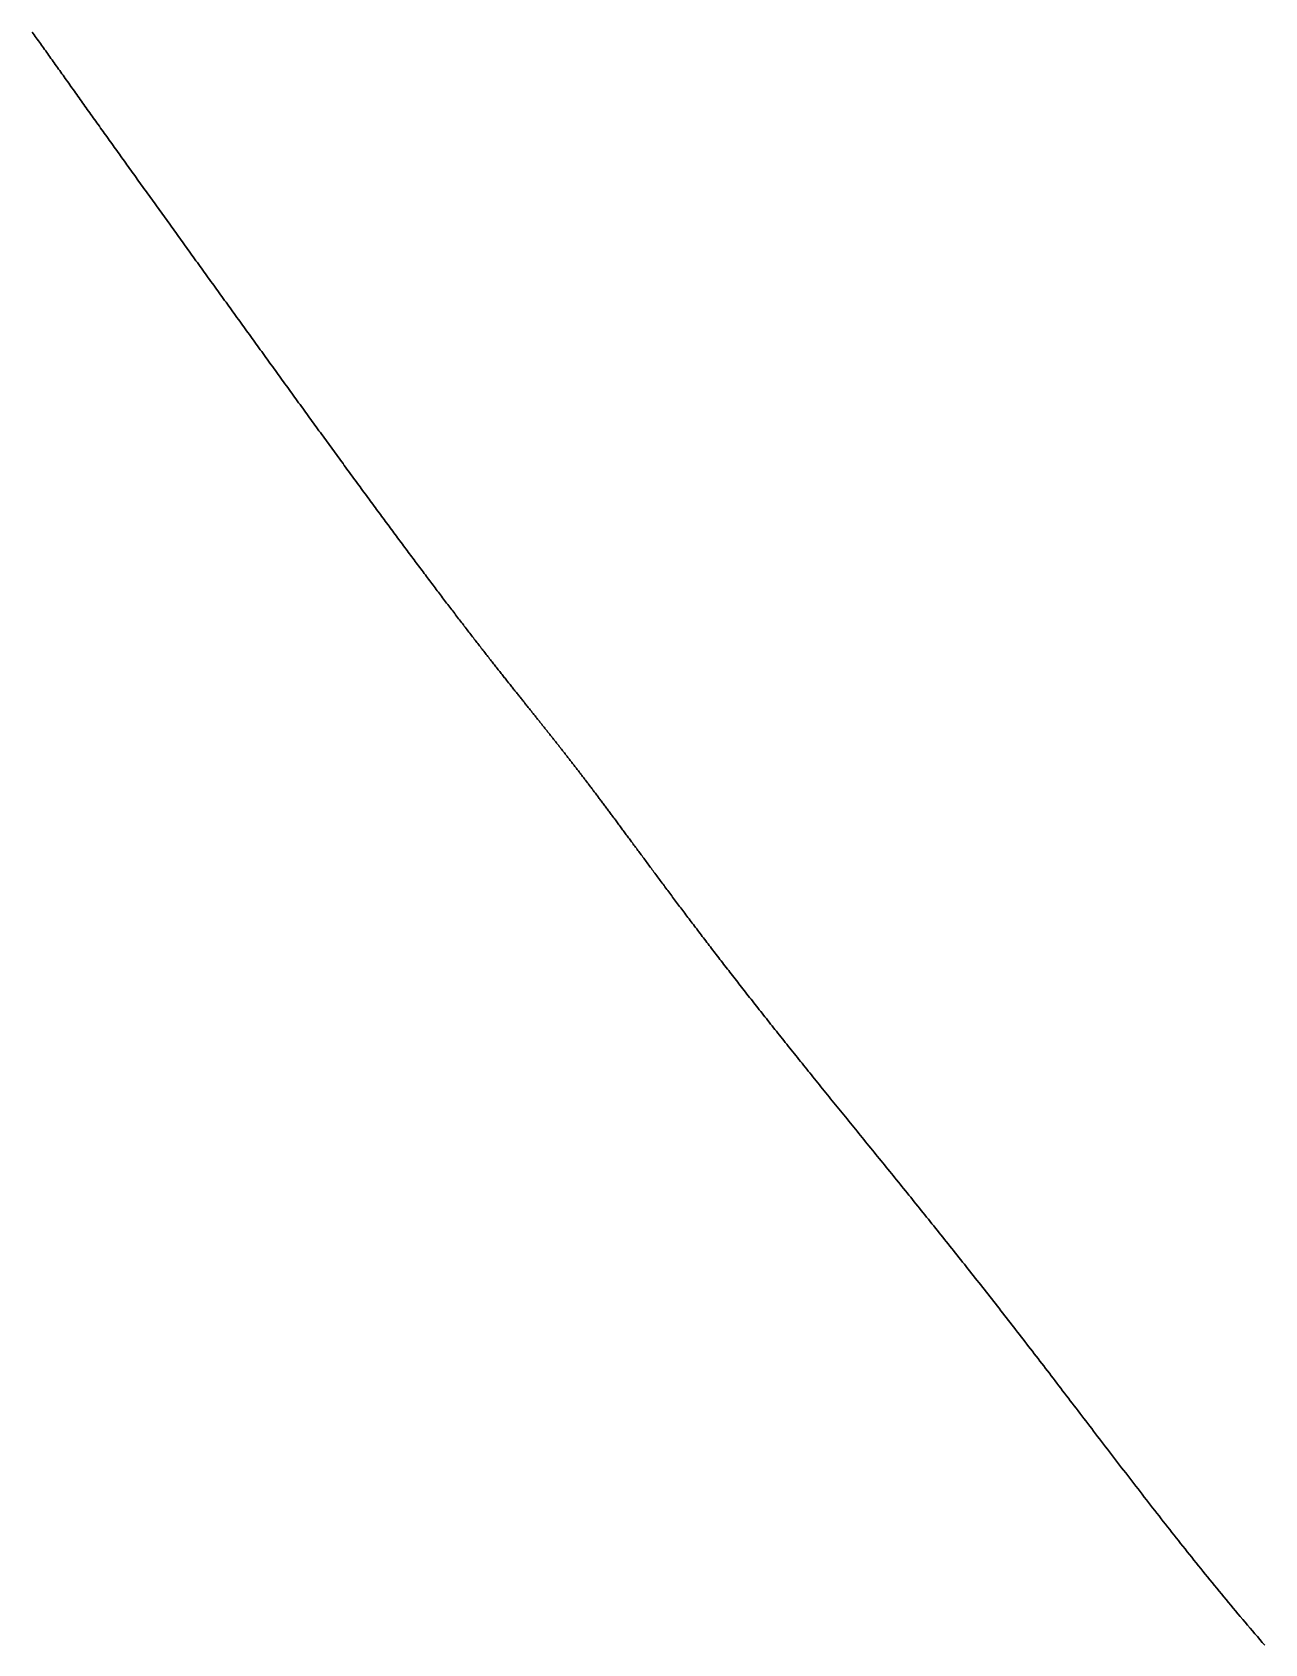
# Model space of a CAD drawing. Header units: inches. Extents: x 130170 to 284068, y 377793 to 804530.
# Drawn here: x 254484.4 to 254551.3, y 735205.9 to 735293.4 of the extents above; entities that cross this region are included whole.
import ezdxf

# ---------------------------------------------------------------- set-up
doc = ezdxf.new("R2010")
doc.units = ezdxf.units.IN
doc.header["$MEASUREMENT"] = 0
doc.layers.add('muni_il', color=7, linetype='Continuous')

msp = doc.modelspace()

# ---------------------------------------------------------------- linework, layer by layer
at = {"layer": 'muni_il'}
for points in [[(254484.441, 735293.393), (254484.496, 735293.316), (254484.552, 735293.239), (254484.607, 735293.162), (254484.662, 735293.084), (254484.718, 735293.006), (254484.774, 735292.928), (254484.83, 735292.85), (254484.886, 735292.771), (254484.943, 735292.692), (254484.999, 735292.612), (254485.056, 735292.533), (254485.114, 735292.453), (254485.171, 735292.372), (254485.228, 735292.292), (254485.286, 735292.211), (254485.344, 735292.129), (254485.402, 735292.048), (254485.46, 735291.966), (254485.519, 735291.884), (254485.577, 735291.802), (254485.636, 735291.719), (254485.695, 735291.636), (254485.754, 735291.553), (254485.814, 735291.469), (254485.874, 735291.386), (254485.934, 735291.302), (254485.994, 735291.217), (254486.054, 735291.132), (254486.114, 735291.047), (254486.175, 735290.962), (254486.236, 735290.877), (254486.297, 735290.791), (254486.358, 735290.705), (254486.42, 735290.618), (254486.482, 735290.532), (254486.544, 735290.445), (254486.606, 735290.357), (254486.668, 735290.27), (254486.73, 735290.182), (254486.793, 735290.094), (254486.856, 735290.006), (254486.919, 735289.917), (254486.982, 735289.829), (254487.046, 735289.74), (254487.109, 735289.65), (254487.173, 735289.561), (254487.237, 735289.471), (254487.302, 735289.381), (254487.366, 735289.29), (254487.431, 735289.2), (254487.495, 735289.109), (254487.56, 735289.018), (254487.625, 735288.927), (254487.691, 735288.835), (254487.756, 735288.743), (254487.822, 735288.651), (254487.888, 735288.559), (254487.953, 735288.467), (254488.02, 735288.374), (254488.086, 735288.281), (254488.153, 735288.188), (254488.219, 735288.095), (254488.286, 735288.001), (254488.353, 735287.908), (254488.42, 735287.814), (254488.488, 735287.72), (254488.555, 735287.625), (254488.623, 735287.531), (254488.69, 735287.436), (254488.758, 735287.341), (254488.826, 735287.246), (254488.895, 735287.151), (254488.963, 735287.055), (254489.031, 735286.96), (254489.1, 735286.864), (254489.169, 735286.768), (254489.238, 735286.672), (254489.307, 735286.575), (254489.376, 735286.479), (254489.445, 735286.382), (254489.515, 735286.285), (254489.584, 735286.188), (254489.654, 735286.091), (254489.724, 735285.994), (254489.793, 735285.896), (254489.864, 735285.799), (254489.934, 735285.701), (254490.004, 735285.603), (254490.074, 735285.505), (254490.145, 735285.407), (254490.215, 735285.309), (254490.286, 735285.21), (254490.357, 735285.112), (254490.428, 735285.013), (254490.499, 735284.914), (254490.57, 735284.815), (254490.641, 735284.716), (254490.712, 735284.617), (254490.784, 735284.518), (254490.855, 735284.419), (254490.927, 735284.319), (254490.999, 735284.219), (254491.07, 735284.12), (254491.142, 735284.02), (254491.214, 735283.92), (254491.286, 735283.82), (254491.358, 735283.72), (254491.43, 735283.62), (254491.503, 735283.519), (254491.575, 735283.419), (254491.647, 735283.318), (254491.72, 735283.218), (254491.792, 735283.117), (254491.865, 735283.016), (254491.938, 735282.916), (254492.01, 735282.815), (254492.083, 735282.714), (254492.156, 735282.613), (254492.229, 735282.512), (254492.302, 735282.41), (254492.375, 735282.309), (254492.448, 735282.208), (254492.521, 735282.106), (254492.594, 735282.005), (254492.668, 735281.903), (254492.741, 735281.802), (254492.814, 735281.7), (254492.888, 735281.598), (254492.961, 735281.497), (254493.035, 735281.395), (254493.108, 735281.293), (254493.182, 735281.191), (254493.255, 735281.089), (254493.329, 735280.987), (254493.403, 735280.885), (254493.476, 735280.783), (254493.55, 735280.681), (254493.624, 735280.578), (254493.698, 735280.476), (254493.772, 735280.374), (254493.846, 735280.271), (254493.92, 735280.169), (254493.994, 735280.066), (254494.068, 735279.964), (254494.142, 735279.861), (254494.216, 735279.759), (254494.29, 735279.656), (254494.364, 735279.554), (254494.438, 735279.451), (254494.512, 735279.348), (254494.587, 735279.246), (254494.661, 735279.143), (254494.735, 735279.04), (254494.809, 735278.937), (254494.884, 735278.834), (254494.958, 735278.731), (254495.032, 735278.629), (254495.107, 735278.526), (254495.181, 735278.423), (254495.255, 735278.32), (254495.33, 735278.217), (254495.404, 735278.114), (254495.479, 735278.011), (254495.553, 735277.908), (254495.628, 735277.805), (254495.702, 735277.702), (254495.777, 735277.599), (254495.851, 735277.496), (254495.926, 735277.393), (254496, 735277.29), (254496.075, 735277.187), (254496.149, 735277.084), (254496.224, 735276.981), (254496.298, 735276.877), (254496.373, 735276.774), (254496.447, 735276.671), (254496.522, 735276.568), (254496.596, 735276.465), (254496.671, 735276.362), (254496.745, 735276.259), (254496.82, 735276.156), (254496.894, 735276.053), (254496.969, 735275.95), (254497.043, 735275.847), (254497.118, 735275.744), (254497.192, 735275.641), (254497.267, 735275.538), (254497.341, 735275.435), (254497.416, 735275.333), (254497.49, 735275.23), (254497.564, 735275.127), (254497.639, 735275.024), (254497.713, 735274.921), (254497.787, 735274.819), (254497.862, 735274.716), (254497.936, 735274.613), (254498.01, 735274.511), (254498.085, 735274.408), (254498.159, 735274.306), (254498.233, 735274.203), (254498.307, 735274.101), (254498.382, 735273.998), (254498.456, 735273.896), (254498.53, 735273.794), (254498.604, 735273.691), (254498.678, 735273.589), (254498.752, 735273.487), (254498.826, 735273.385), (254498.9, 735273.283), (254498.974, 735273.181), (254499.048, 735273.08), (254499.122, 735272.978), (254499.195, 735272.876), (254499.269, 735272.775), (254499.343, 735272.673), (254499.416, 735272.572), (254499.49, 735272.47), (254499.563, 735272.369), (254499.637, 735272.268), (254499.71, 735272.167), (254499.784, 735272.066), (254499.857, 735271.965), (254499.93, 735271.864), (254500.003, 735271.764), (254500.077, 735271.663), (254500.15, 735271.563), (254500.223, 735271.462), (254500.295, 735271.362), (254500.368, 735271.262), (254500.441, 735271.162), (254500.514, 735271.062), (254500.586, 735270.963), (254500.659, 735270.863), (254500.731, 735270.764), (254500.804, 735270.665), (254500.876, 735270.565), (254500.948, 735270.466), (254501.02, 735270.368), (254501.092, 735270.269), (254501.164, 735270.17), (254501.236, 735270.072), (254501.308, 735269.974), (254501.379, 735269.876), (254501.451, 735269.778), (254501.522, 735269.68), (254501.593, 735269.583), (254501.665, 735269.486), (254501.736, 735269.388), (254501.806, 735269.292), (254501.877, 735269.195), (254501.948, 735269.098), (254502.019, 735269.002), (254502.089, 735268.906), (254502.16, 735268.81), (254502.23, 735268.714), (254502.3, 735268.618), (254502.37, 735268.523), (254502.44, 735268.428), (254502.509, 735268.333), (254502.579, 735268.238), (254502.648, 735268.144), (254502.718, 735268.05), (254502.787, 735267.956), (254502.856, 735267.862), (254502.925, 735267.769), (254502.993, 735267.675), (254503.062, 735267.582), (254503.13, 735267.489), (254503.198, 735267.397), (254503.267, 735267.305), (254503.334, 735267.213), (254503.402, 735267.121), (254503.47, 735267.03), (254503.537, 735266.938), (254503.604, 735266.847), (254503.672, 735266.757), (254503.738, 735266.666), (254503.805, 735266.576), (254503.872, 735266.486), (254503.938, 735266.397), (254504.004, 735266.308), (254504.07, 735266.219), (254504.136, 735266.13), (254504.202, 735266.042), (254504.267, 735265.954), (254504.332, 735265.866), (254504.397, 735265.778), (254504.462, 735265.691), (254504.527, 735265.604), (254504.591, 735265.518), (254504.655, 735265.432), (254504.719, 735265.346), (254504.783, 735265.26), (254504.847, 735265.175), (254504.91, 735265.09), (254504.973, 735265.005), (254505.037, 735264.921), (254505.099, 735264.837), (254505.162, 735264.754), (254505.224, 735264.67), (254505.286, 735264.587), (254505.348, 735264.505), (254505.41, 735264.422), (254505.471, 735264.341), (254505.533, 735264.259), (254505.594, 735264.178), (254505.654, 735264.097), (254505.715, 735264.016), (254505.775, 735263.936), (254505.835, 735263.856), (254505.895, 735263.777), (254505.955, 735263.698), (254506.014, 735263.619), (254506.073, 735263.541), (254506.132, 735263.463), (254506.191, 735263.385), (254506.25, 735263.308), (254506.308, 735263.231), (254506.366, 735263.154), (254506.423, 735263.078), (254506.481, 735263.002), (254506.538, 735262.927), (254506.595, 735262.851), (254506.652, 735262.777), (254506.708, 735262.702), (254506.765, 735262.628), (254506.821, 735262.555), (254506.877, 735262.481), (254506.932, 735262.408), (254506.987, 735262.336), (254507.042, 735262.264), (254507.097, 735262.192), (254507.152, 735262.12), (254507.206, 735262.049), (254507.26, 735261.979), (254507.314, 735261.908), (254507.367, 735261.838), (254507.421, 735261.769), (254507.474, 735261.7), (254507.526, 735261.631), (254507.579, 735261.562), (254507.631, 735261.494), (254507.683, 735261.426), (254507.735, 735261.359), (254507.787, 735261.292), (254507.838, 735261.225), (254507.889, 735261.159), (254507.94, 735261.093), (254507.99, 735261.028), (254508.041, 735260.963), (254508.09, 735260.898), (254508.14, 735260.833), (254508.19, 735260.769), (254508.239, 735260.705), (254508.288, 735260.642), (254508.337, 735260.579), (254508.386, 735260.516), (254508.434, 735260.454), (254508.482, 735260.392), (254508.53, 735260.33), (254508.577, 735260.269), (254508.625, 735260.208), (254508.672, 735260.148), (254508.719, 735260.087), (254508.765, 735260.028), (254508.812, 735259.968), (254508.858, 735259.909), (254508.904, 735259.85), (254508.95, 735259.791), (254508.995, 735259.733), (254509.04, 735259.675), (254509.085, 735259.618), (254509.13, 735259.56), (254509.175, 735259.504), (254509.219, 735259.447), (254509.263, 735259.391), (254509.307, 735259.335), (254509.351, 735259.279), (254509.394, 735259.224), (254509.437, 735259.169), (254509.48, 735259.114), (254509.523, 735259.06), (254509.566, 735259.006), (254509.608, 735258.952), (254509.65, 735258.898), (254509.692, 735258.845), (254509.734, 735258.792), (254509.775, 735258.74), (254509.817, 735258.687), (254509.858, 735258.635), (254509.899, 735258.583), (254509.939, 735258.532), (254509.98, 735258.481), (254510.02, 735258.43), (254510.06, 735258.379), (254510.1, 735258.329), (254510.14, 735258.279), (254510.179, 735258.229), (254510.219, 735258.179), (254510.258, 735258.13), (254510.297, 735258.08), (254510.336, 735258.032), (254510.374, 735257.983), (254510.413, 735257.935), (254510.451, 735257.886), (254510.489, 735257.839), (254510.527, 735257.791), (254510.565, 735257.743), (254510.603, 735257.696), (254510.64, 735257.649), (254510.677, 735257.602), (254510.714, 735257.556), (254510.751, 735257.51), (254510.788, 735257.463), (254510.825, 735257.417), (254510.861, 735257.372), (254510.898, 735257.326), (254510.934, 735257.281), (254510.97, 735257.236), (254511.006, 735257.191), (254511.042, 735257.146), (254511.077, 735257.101), (254511.113, 735257.057), (254511.148, 735257.013), (254511.183, 735256.969), (254511.218, 735256.925), (254511.253, 735256.881), (254511.288, 735256.837), (254511.323, 735256.794), (254511.357, 735256.751), (254511.392, 735256.708), (254511.426, 735256.665), (254511.46, 735256.622), (254511.495, 735256.579), (254511.529, 735256.537), (254511.562, 735256.494), (254511.596, 735256.452), (254511.63, 735256.41), (254511.664, 735256.368), (254511.697, 735256.326), (254511.73, 735256.284), (254511.764, 735256.243), (254511.797, 735256.201), (254511.83, 735256.16), (254511.863, 735256.118), (254511.896, 735256.077), (254511.929, 735256.036), (254511.962, 735255.995), (254511.994, 735255.954), (254512.027, 735255.913), (254512.06, 735255.872), (254512.092, 735255.832), (254512.124, 735255.791), (254512.157, 735255.751), (254512.189, 735255.71), (254512.221, 735255.67), (254512.253, 735255.629), (254512.286, 735255.589), (254512.317, 735255.549), (254512.35, 735255.509), (254512.381, 735255.469), (254512.413, 735255.429), (254512.445, 735255.389), (254512.477, 735255.349), (254512.509, 735255.309), (254512.54, 735255.269), (254512.572, 735255.229), (254512.604, 735255.189), (254512.635, 735255.15), (254512.667, 735255.11), (254512.698, 735255.07), (254512.73, 735255.03), (254512.761, 735254.991), (254512.793, 735254.951), (254512.824, 735254.911), (254512.855, 735254.872), (254512.887, 735254.832), (254512.918, 735254.792), (254512.949, 735254.753), (254512.981, 735254.713), (254513.012, 735254.673), (254513.043, 735254.634), (254513.075, 735254.594), (254513.106, 735254.554), (254513.137, 735254.514), (254513.168, 735254.475), (254513.2, 735254.435), (254513.231, 735254.395), (254513.262, 735254.355), (254513.294, 735254.315), (254513.325, 735254.275), (254513.356, 735254.235), (254513.387, 735254.195), (254513.419, 735254.155), (254513.45, 735254.115), (254513.481, 735254.075), (254513.513, 735254.035), (254513.544, 735253.995), (254513.576, 735253.954), (254513.607, 735253.914), (254513.639, 735253.874), (254513.67, 735253.833), (254513.702, 735253.792), (254513.733, 735253.752), (254513.765, 735253.711), (254513.796, 735253.67), (254513.828, 735253.63), (254513.86, 735253.589), (254513.891, 735253.547), (254513.923, 735253.506), (254513.955, 735253.465), (254513.987, 735253.424), (254514.019, 735253.382), (254514.051, 735253.341), (254514.083, 735253.299), (254514.115, 735253.258), (254514.147, 735253.216), (254514.18, 735253.174), (254514.212, 735253.132), (254514.244, 735253.09), (254514.276, 735253.048), (254514.309, 735253.005), (254514.341, 735252.963), (254514.374, 735252.92), (254514.407, 735252.877), (254514.439, 735252.835), (254514.472, 735252.792), (254514.505, 735252.749), (254514.538, 735252.705), (254514.571, 735252.662), (254514.604, 735252.618), (254514.637, 735252.575), (254514.671, 735252.531), (254514.704, 735252.487), (254514.738, 735252.443), (254514.771, 735252.399), (254514.805, 735252.354), (254514.838, 735252.31), (254514.872, 735252.265), (254514.906, 735252.22), (254514.94, 735252.175), (254514.974, 735252.13), (254515.008, 735252.085), (254515.043, 735252.039), (254515.077, 735251.994), (254515.112, 735251.948), (254515.146, 735251.902), (254515.181, 735251.855), (254515.216, 735251.809), (254515.251, 735251.763), (254515.286, 735251.716), (254515.321, 735251.669), (254515.356, 735251.622), (254515.392, 735251.575), (254515.428, 735251.527), (254515.463, 735251.479), (254515.499, 735251.432), (254515.535, 735251.384), (254515.571, 735251.335), (254515.607, 735251.287), (254515.644, 735251.238), (254515.68, 735251.189), (254515.717, 735251.14), (254515.753, 735251.091), (254515.79, 735251.042), (254515.827, 735250.992), (254515.864, 735250.942), (254515.902, 735250.892), (254515.939, 735250.841), (254515.977, 735250.791), (254516.015, 735250.74), (254516.053, 735250.689), (254516.091, 735250.638), (254516.129, 735250.586), (254516.167, 735250.535), (254516.206, 735250.483), (254516.244, 735250.431), (254516.283, 735250.378), (254516.322, 735250.325), (254516.361, 735250.273), (254516.401, 735250.219), (254516.441, 735250.166), (254516.48, 735250.112), (254516.52, 735250.059), (254516.56, 735250.004), (254516.6, 735249.95), (254516.641, 735249.895), (254516.682, 735249.841), (254516.722, 735249.785), (254516.763, 735249.73), (254516.804, 735249.674), (254516.846, 735249.618), (254516.887, 735249.562), (254516.929, 735249.506), (254516.971, 735249.449), (254517.013, 735249.392), (254517.056, 735249.335), (254517.098, 735249.277), (254517.141, 735249.219), (254517.184, 735249.161), (254517.227, 735249.103), (254517.27, 735249.044), (254517.314, 735248.986), (254517.358, 735248.926), (254517.402, 735248.867), (254517.446, 735248.807), (254517.49, 735248.747), (254517.535, 735248.687), (254517.58, 735248.626), (254517.625, 735248.565), (254517.67, 735248.504), (254517.716, 735248.442), (254517.762, 735248.38), (254517.808, 735248.318), (254517.854, 735248.256), (254517.9, 735248.193), (254517.947, 735248.13), (254517.994, 735248.067), (254518.041, 735248.003), (254518.089, 735247.939), (254518.136, 735247.875), (254518.184, 735247.81), (254518.232, 735247.745), (254518.281, 735247.68), (254518.33, 735247.615), (254518.378, 735247.549), (254518.428, 735247.483), (254518.477, 735247.416), (254518.527, 735247.349), (254518.577, 735247.282), (254518.627, 735247.215), (254518.678, 735247.147), (254518.728, 735247.079), (254518.779, 735247.011), (254518.831, 735246.942), (254518.882, 735246.873), (254518.934, 735246.803), (254518.986, 735246.734), (254519.038, 735246.664), (254519.091, 735246.593), (254519.144, 735246.523), (254519.197, 735246.452), (254519.251, 735246.38), (254519.304, 735246.308), (254519.358, 735246.236), (254519.413, 735246.164), (254519.467, 735246.091), (254519.522, 735246.018), (254519.577, 735245.945), (254519.633, 735245.871), (254519.689, 735245.797), (254519.745, 735245.723), (254519.801, 735245.648), (254519.857, 735245.573), (254519.915, 735245.497), (254519.972, 735245.422), (254520.029, 735245.345), (254520.087, 735245.269), (254520.145, 735245.192), (254520.204, 735245.115), (254520.262, 735245.037), (254520.321, 735244.96), (254520.381, 735244.881), (254520.44, 735244.803), (254520.5, 735244.724), (254520.561, 735244.645), (254520.621, 735244.565), (254520.682, 735244.485), (254520.743, 735244.405), (254520.805, 735244.324), (254520.866, 735244.243), (254520.929, 735244.162), (254520.991, 735244.08), (254521.054, 735243.998), (254521.117, 735243.916), (254521.18, 735243.833), (254521.244, 735243.75), (254521.308, 735243.667), (254521.372, 735243.583), (254521.437, 735243.499), (254521.502, 735243.415), (254521.567, 735243.33), (254521.632, 735243.245), (254521.698, 735243.159), (254521.765, 735243.073), (254521.831, 735242.987), (254521.898, 735242.901), (254521.965, 735242.814), (254522.033, 735242.727), (254522.1, 735242.639), (254522.168, 735242.551), (254522.237, 735242.463), (254522.306, 735242.375), (254522.375, 735242.286), (254522.444, 735242.196), (254522.514, 735242.107), (254522.584, 735242.017), (254522.654, 735241.927), (254522.725, 735241.836), (254522.796, 735241.745), (254522.867, 735241.654), (254522.939, 735241.563), (254523.011, 735241.471), (254523.083, 735241.379), (254523.155, 735241.286), (254523.228, 735241.193), (254523.301, 735241.1), (254523.375, 735241.006), (254523.449, 735240.913), (254523.523, 735240.818), (254523.597, 735240.724), (254523.672, 735240.629), (254523.747, 735240.534), (254523.822, 735240.439), (254523.898, 735240.343), (254523.974, 735240.247), (254524.05, 735240.15), (254524.127, 735240.054), (254524.204, 735239.957), (254524.281, 735239.859), (254524.358, 735239.762), (254524.436, 735239.664), (254524.514, 735239.566), (254524.592, 735239.467), (254524.671, 735239.368), (254524.75, 735239.269), (254524.829, 735239.17), (254524.908, 735239.07), (254524.988, 735238.97), (254525.068, 735238.87), (254525.149, 735238.769), (254525.229, 735238.668), (254525.31, 735238.567), (254525.391, 735238.466), (254525.473, 735238.364), (254525.555, 735238.262), (254525.637, 735238.159), (254525.719, 735238.057), (254525.801, 735237.954), (254525.884, 735237.851), (254525.967, 735237.747), (254526.051, 735237.644), (254526.134, 735237.54), (254526.218, 735237.435), (254526.302, 735237.331), (254526.387, 735237.226), (254526.471, 735237.121), (254526.556, 735237.016), (254526.641, 735236.91), (254526.727, 735236.805), (254526.812, 735236.698), (254526.898, 735236.592), (254526.984, 735236.486), (254527.071, 735236.379), (254527.157, 735236.272), (254527.244, 735236.164), (254527.331, 735236.057), (254527.418, 735235.949), (254527.506, 735235.841), (254527.594, 735235.732), (254527.682, 735235.624), (254527.77, 735235.515), (254527.858, 735235.406), (254527.947, 735235.297), (254528.036, 735235.187), (254528.125, 735235.078), (254528.214, 735234.968), (254528.303, 735234.858), (254528.393, 735234.747), (254528.483, 735234.637), (254528.573, 735234.526), (254528.663, 735234.415), (254528.753, 735234.303), (254528.844, 735234.192), (254528.935, 735234.08), (254529.026, 735233.968), (254529.117, 735233.856), (254529.208, 735233.744), (254529.3, 735233.631), (254529.391, 735233.519), (254529.483, 735233.406), (254529.575, 735233.292), (254529.667, 735233.179), (254529.76, 735233.065), (254529.852, 735232.952), (254529.945, 735232.838), (254530.038, 735232.723), (254530.131, 735232.609), (254530.224, 735232.494), (254530.317, 735232.38), (254530.41, 735232.265), (254530.504, 735232.149), (254530.598, 735232.034), (254530.691, 735231.919), (254530.785, 735231.803), (254530.879, 735231.687), (254530.974, 735231.571), (254531.068, 735231.454), (254531.162, 735231.338), (254531.257, 735231.221), (254531.352, 735231.104), (254531.447, 735230.987), (254531.542, 735230.87), (254531.637, 735230.753), (254531.732, 735230.635), (254531.827, 735230.517), (254531.923, 735230.399), (254532.018, 735230.281), (254532.114, 735230.163), (254532.21, 735230.044), (254532.306, 735229.925), (254532.402, 735229.806), (254532.498, 735229.687), (254532.594, 735229.568), (254532.69, 735229.449), (254532.787, 735229.329), (254532.883, 735229.209), (254532.98, 735229.089), (254533.076, 735228.969), (254533.173, 735228.849), (254533.27, 735228.728), (254533.367, 735228.608), (254533.464, 735228.487), (254533.561, 735228.366), (254533.658, 735228.244), (254533.755, 735228.123), (254533.853, 735228.001), (254533.95, 735227.879), (254534.047, 735227.758), (254534.145, 735227.635), (254534.243, 735227.513), (254534.34, 735227.391), (254534.438, 735227.268), (254534.536, 735227.145), (254534.634, 735227.022), (254534.732, 735226.899), (254534.83, 735226.775), (254534.929, 735226.652), (254535.027, 735226.528), (254535.125, 735226.404), (254535.224, 735226.28), (254535.322, 735226.155), (254535.421, 735226.031), (254535.519, 735225.906), (254535.618, 735225.781), (254535.717, 735225.656), (254535.816, 735225.531), (254535.915, 735225.405), (254536.014, 735225.279), (254536.113, 735225.153), (254536.212, 735225.027), (254536.311, 735224.901), (254536.411, 735224.774), (254536.51, 735224.648), (254536.61, 735224.521), (254536.709, 735224.394), (254536.809, 735224.266), (254536.909, 735224.139), (254537.008, 735224.011), (254537.108, 735223.883), (254537.208, 735223.755), (254537.309, 735223.627), (254537.409, 735223.498), (254537.509, 735223.369), (254537.609, 735223.24), (254537.71, 735223.111), (254537.81, 735222.981), (254537.911, 735222.852), (254538.012, 735222.722), (254538.113, 735222.592), (254538.214, 735222.461), (254538.315, 735222.331), (254538.416, 735222.2), (254538.517, 735222.069), (254538.618, 735221.938), (254538.72, 735221.806), (254538.822, 735221.675), (254538.923, 735221.543), (254539.025, 735221.411), (254539.127, 735221.278), (254539.229, 735221.146), (254539.332, 735221.013), (254539.434, 735220.88), (254539.537, 735220.746), (254539.639, 735220.613), (254539.742, 735220.479), (254539.845, 735220.345), (254539.948, 735220.21), (254540.051, 735220.076), (254540.154, 735219.941), (254540.258, 735219.806), (254540.362, 735219.67), (254540.465, 735219.535), (254540.569, 735219.399), (254540.674, 735219.263), (254540.778, 735219.127), (254540.882, 735218.99), (254540.987, 735218.853), (254541.092, 735218.716), (254541.197, 735218.579), (254541.302, 735218.441), (254541.408, 735218.303), (254541.513, 735218.165), (254541.619, 735218.027), (254541.725, 735217.888), (254541.831, 735217.749), (254541.938, 735217.61), (254542.044, 735217.471), (254542.151, 735217.331), (254542.258, 735217.191), (254542.365, 735217.051), (254542.473, 735216.91), (254542.581, 735216.77), (254542.689, 735216.628), (254542.797, 735216.487), (254542.905, 735216.346), (254543.014, 735216.204), (254543.123, 735216.062), (254543.232, 735215.92), (254543.342, 735215.777), (254543.451, 735215.634), (254543.561, 735215.491), (254543.672, 735215.348), (254543.782, 735215.204), (254543.893, 735215.06), (254544.004, 735214.916), (254544.115, 735214.772), (254544.227, 735214.627), (254544.339, 735214.482), (254544.451, 735214.337), (254544.564, 735214.191), (254544.677, 735214.046), (254544.79, 735213.9), (254544.903, 735213.753), (254545.017, 735213.607), (254545.131, 735213.46), (254545.246, 735213.313), (254545.36, 735213.166), (254545.475, 735213.019), (254545.591, 735212.871), (254545.707, 735212.723), (254545.823, 735212.575), (254545.939, 735212.426), (254546.056, 735212.278), (254546.173, 735212.129), (254546.291, 735211.979), (254546.409, 735211.83), (254546.527, 735211.681), (254546.646, 735211.531), (254546.765, 735211.381), (254546.884, 735211.23), (254547.004, 735211.08), (254547.124, 735210.929), (254547.245, 735210.778), (254547.366, 735210.627), (254547.487, 735210.476), (254547.609, 735210.324), (254547.731, 735210.172), (254547.854, 735210.02), (254547.977, 735209.868), (254548.1, 735209.716), (254548.224, 735209.563), (254548.348, 735209.411), (254548.473, 735209.258), (254548.598, 735209.104), (254548.724, 735208.951), (254548.85, 735208.798), (254548.976, 735208.644), (254549.103, 735208.49), (254549.23, 735208.336), (254549.358, 735208.182), (254549.486, 735208.028), (254549.615, 735207.874), (254549.744, 735207.719), (254549.874, 735207.564), (254550.004, 735207.409), (254550.134, 735207.254), (254550.265, 735207.099), (254550.397, 735206.944), (254550.529, 735206.789), (254550.661, 735206.633), (254550.794, 735206.478), (254550.928, 735206.322), (254551.061, 735206.166), (254551.196, 735206.01), (254551.331, 735205.854)], [(254551.331, 735205.854), (254551.196, 735206.01), (254551.061, 735206.166), (254550.928, 735206.322), (254550.794, 735206.478), (254550.661, 735206.633), (254550.529, 735206.789), (254550.397, 735206.944), (254550.265, 735207.099), (254550.134, 735207.254), (254550.004, 735207.409), (254549.874, 735207.564), (254549.744, 735207.719), (254549.615, 735207.874), (254549.486, 735208.028), (254549.358, 735208.182), (254549.23, 735208.336), (254549.103, 735208.49), (254548.976, 735208.644), (254548.85, 735208.798), (254548.724, 735208.951), (254548.598, 735209.104), (254548.473, 735209.258), (254548.348, 735209.411), (254548.224, 735209.563), (254548.1, 735209.716), (254547.977, 735209.868), (254547.854, 735210.02), (254547.731, 735210.172), (254547.609, 735210.324), (254547.487, 735210.476), (254547.366, 735210.627), (254547.245, 735210.778), (254547.124, 735210.929), (254547.004, 735211.08), (254546.884, 735211.23), (254546.765, 735211.381), (254546.646, 735211.531), (254546.527, 735211.681), (254546.409, 735211.83), (254546.291, 735211.979), (254546.173, 735212.129), (254546.056, 735212.278), (254545.939, 735212.426), (254545.823, 735212.575), (254545.707, 735212.723), (254545.591, 735212.871), (254545.475, 735213.019), (254545.36, 735213.166), (254545.246, 735213.313), (254545.131, 735213.46), (254545.017, 735213.607), (254544.903, 735213.753), (254544.79, 735213.9), (254544.677, 735214.046), (254544.564, 735214.191), (254544.451, 735214.337), (254544.339, 735214.482), (254544.227, 735214.627), (254544.115, 735214.772), (254544.004, 735214.916), (254543.893, 735215.06), (254543.782, 735215.204), (254543.672, 735215.348), (254543.561, 735215.491), (254543.451, 735215.634), (254543.342, 735215.777), (254543.232, 735215.92), (254543.123, 735216.062), (254543.014, 735216.204), (254542.905, 735216.346), (254542.797, 735216.487), (254542.689, 735216.628), (254542.581, 735216.77), (254542.473, 735216.91), (254542.365, 735217.051), (254542.258, 735217.191), (254542.151, 735217.331), (254542.044, 735217.471), (254541.938, 735217.61), (254541.831, 735217.749), (254541.725, 735217.888), (254541.619, 735218.027), (254541.513, 735218.165), (254541.408, 735218.303), (254541.302, 735218.441), (254541.197, 735218.579), (254541.092, 735218.716), (254540.987, 735218.853), (254540.882, 735218.99), (254540.778, 735219.127), (254540.674, 735219.263), (254540.569, 735219.399), (254540.465, 735219.535), (254540.362, 735219.67), (254540.258, 735219.806), (254540.154, 735219.941), (254540.051, 735220.076), (254539.948, 735220.21), (254539.845, 735220.345), (254539.742, 735220.479), (254539.639, 735220.613), (254539.537, 735220.746), (254539.434, 735220.88), (254539.332, 735221.013), (254539.229, 735221.146), (254539.127, 735221.278), (254539.025, 735221.411), (254538.923, 735221.543), (254538.822, 735221.675), (254538.72, 735221.806), (254538.618, 735221.938), (254538.517, 735222.069), (254538.416, 735222.2), (254538.315, 735222.331), (254538.214, 735222.461), (254538.113, 735222.592), (254538.012, 735222.722), (254537.911, 735222.852), (254537.81, 735222.981), (254537.71, 735223.111), (254537.609, 735223.24), (254537.509, 735223.369), (254537.409, 735223.498), (254537.309, 735223.627), (254537.208, 735223.755), (254537.108, 735223.883), (254537.008, 735224.011), (254536.909, 735224.139), (254536.809, 735224.266), (254536.709, 735224.394), (254536.61, 735224.521), (254536.51, 735224.648), (254536.411, 735224.774), (254536.311, 735224.901), (254536.212, 735225.027), (254536.113, 735225.153), (254536.014, 735225.279), (254535.915, 735225.405), (254535.816, 735225.531), (254535.717, 735225.656), (254535.618, 735225.781), (254535.519, 735225.906), (254535.421, 735226.031), (254535.322, 735226.155), (254535.224, 735226.28), (254535.125, 735226.404), (254535.027, 735226.528), (254534.929, 735226.652), (254534.83, 735226.775), (254534.732, 735226.899), (254534.634, 735227.022), (254534.536, 735227.145), (254534.438, 735227.268), (254534.34, 735227.391), (254534.243, 735227.513), (254534.145, 735227.635), (254534.047, 735227.758), (254533.95, 735227.879), (254533.853, 735228.001), (254533.755, 735228.123), (254533.658, 735228.244), (254533.561, 735228.366), (254533.464, 735228.487), (254533.367, 735228.608), (254533.27, 735228.728), (254533.173, 735228.849), (254533.076, 735228.969), (254532.98, 735229.089), (254532.883, 735229.209), (254532.787, 735229.329), (254532.69, 735229.449), (254532.594, 735229.568), (254532.498, 735229.687), (254532.402, 735229.806), (254532.306, 735229.925), (254532.21, 735230.044), (254532.114, 735230.163), (254532.018, 735230.281), (254531.923, 735230.399), (254531.827, 735230.517), (254531.732, 735230.635), (254531.637, 735230.753), (254531.542, 735230.87), (254531.447, 735230.987), (254531.352, 735231.104), (254531.257, 735231.221), (254531.162, 735231.338), (254531.068, 735231.454), (254530.974, 735231.571), (254530.879, 735231.687), (254530.785, 735231.803), (254530.691, 735231.919), (254530.598, 735232.034), (254530.504, 735232.149), (254530.41, 735232.265), (254530.317, 735232.38), (254530.224, 735232.494), (254530.131, 735232.609), (254530.038, 735232.723), (254529.945, 735232.838), (254529.852, 735232.952), (254529.76, 735233.065), (254529.667, 735233.179), (254529.575, 735233.292), (254529.483, 735233.406), (254529.391, 735233.519), (254529.3, 735233.631), (254529.208, 735233.744), (254529.117, 735233.856), (254529.026, 735233.968), (254528.935, 735234.08), (254528.844, 735234.192), (254528.753, 735234.303), (254528.663, 735234.415), (254528.573, 735234.526), (254528.483, 735234.637), (254528.393, 735234.747), (254528.303, 735234.858), (254528.214, 735234.968), (254528.125, 735235.078), (254528.036, 735235.187), (254527.947, 735235.297), (254527.858, 735235.406), (254527.77, 735235.515), (254527.682, 735235.624), (254527.594, 735235.732), (254527.506, 735235.841), (254527.418, 735235.949), (254527.331, 735236.057), (254527.244, 735236.164), (254527.157, 735236.272), (254527.071, 735236.379), (254526.984, 735236.486), (254526.898, 735236.592), (254526.812, 735236.698), (254526.727, 735236.805), (254526.641, 735236.91), (254526.556, 735237.016), (254526.471, 735237.121), (254526.387, 735237.226), (254526.302, 735237.331), (254526.218, 735237.435), (254526.134, 735237.54), (254526.051, 735237.644), (254525.967, 735237.747), (254525.884, 735237.851), (254525.801, 735237.954), (254525.719, 735238.057), (254525.637, 735238.159), (254525.555, 735238.262), (254525.473, 735238.364), (254525.391, 735238.466), (254525.31, 735238.567), (254525.229, 735238.668), (254525.149, 735238.769), (254525.068, 735238.87), (254524.988, 735238.97), (254524.908, 735239.07), (254524.829, 735239.17), (254524.75, 735239.269), (254524.671, 735239.368), (254524.592, 735239.467), (254524.514, 735239.566), (254524.436, 735239.664), (254524.358, 735239.762), (254524.281, 735239.859), (254524.204, 735239.957), (254524.127, 735240.054), (254524.05, 735240.15), (254523.974, 735240.247), (254523.898, 735240.343), (254523.822, 735240.439), (254523.747, 735240.534), (254523.672, 735240.629), (254523.597, 735240.724), (254523.523, 735240.818), (254523.449, 735240.913), (254523.375, 735241.006), (254523.301, 735241.1), (254523.228, 735241.193), (254523.155, 735241.286), (254523.083, 735241.379), (254523.011, 735241.471), (254522.939, 735241.563), (254522.867, 735241.654), (254522.796, 735241.745), (254522.725, 735241.836), (254522.654, 735241.927), (254522.584, 735242.017), (254522.514, 735242.107), (254522.444, 735242.196), (254522.375, 735242.286), (254522.306, 735242.375), (254522.237, 735242.463), (254522.168, 735242.551), (254522.1, 735242.639), (254522.033, 735242.727), (254521.965, 735242.814), (254521.898, 735242.901), (254521.831, 735242.987), (254521.765, 735243.073), (254521.698, 735243.159), (254521.632, 735243.245), (254521.567, 735243.33), (254521.502, 735243.415), (254521.437, 735243.499), (254521.372, 735243.583), (254521.308, 735243.667), (254521.244, 735243.75), (254521.18, 735243.833), (254521.117, 735243.916), (254521.054, 735243.998), (254520.991, 735244.08), (254520.929, 735244.162), (254520.866, 735244.243), (254520.805, 735244.324), (254520.743, 735244.405), (254520.682, 735244.485), (254520.621, 735244.565), (254520.561, 735244.645), (254520.5, 735244.724), (254520.44, 735244.803), (254520.381, 735244.881), (254520.321, 735244.96), (254520.262, 735245.037), (254520.204, 735245.115), (254520.145, 735245.192), (254520.087, 735245.269), (254520.029, 735245.345), (254519.972, 735245.422), (254519.915, 735245.497), (254519.857, 735245.573), (254519.801, 735245.648), (254519.745, 735245.723), (254519.689, 735245.797), (254519.633, 735245.871), (254519.577, 735245.945), (254519.522, 735246.018), (254519.467, 735246.091), (254519.413, 735246.164), (254519.358, 735246.236), (254519.304, 735246.308), (254519.251, 735246.38), (254519.197, 735246.452), (254519.144, 735246.523), (254519.091, 735246.593), (254519.038, 735246.664), (254518.986, 735246.734), (254518.934, 735246.803), (254518.882, 735246.873), (254518.831, 735246.942), (254518.779, 735247.011), (254518.728, 735247.079), (254518.678, 735247.147), (254518.627, 735247.215), (254518.577, 735247.282), (254518.527, 735247.349), (254518.477, 735247.416), (254518.428, 735247.483), (254518.378, 735247.549), (254518.33, 735247.615), (254518.281, 735247.68), (254518.232, 735247.745), (254518.184, 735247.81), (254518.136, 735247.875), (254518.089, 735247.939), (254518.041, 735248.003), (254517.994, 735248.067), (254517.947, 735248.13), (254517.9, 735248.193), (254517.854, 735248.256), (254517.808, 735248.318), (254517.762, 735248.38), (254517.716, 735248.442), (254517.67, 735248.504), (254517.625, 735248.565), (254517.58, 735248.626), (254517.535, 735248.687), (254517.49, 735248.747), (254517.446, 735248.807), (254517.402, 735248.867), (254517.358, 735248.926), (254517.314, 735248.986), (254517.27, 735249.044), (254517.227, 735249.103), (254517.184, 735249.161), (254517.141, 735249.219), (254517.098, 735249.277), (254517.056, 735249.335), (254517.013, 735249.392), (254516.971, 735249.449), (254516.929, 735249.506), (254516.887, 735249.562), (254516.846, 735249.618), (254516.804, 735249.674), (254516.763, 735249.73), (254516.722, 735249.785), (254516.682, 735249.841), (254516.641, 735249.895), (254516.6, 735249.95), (254516.56, 735250.004), (254516.52, 735250.059), (254516.48, 735250.112), (254516.441, 735250.166), (254516.401, 735250.219), (254516.361, 735250.273), (254516.322, 735250.325), (254516.283, 735250.378), (254516.244, 735250.431), (254516.206, 735250.483), (254516.167, 735250.535), (254516.129, 735250.586), (254516.091, 735250.638), (254516.053, 735250.689), (254516.015, 735250.74), (254515.977, 735250.791), (254515.939, 735250.841), (254515.902, 735250.892), (254515.864, 735250.942), (254515.827, 735250.992), (254515.79, 735251.042), (254515.753, 735251.091), (254515.717, 735251.14), (254515.68, 735251.189), (254515.644, 735251.238), (254515.607, 735251.287), (254515.571, 735251.335), (254515.535, 735251.384), (254515.499, 735251.432), (254515.463, 735251.479), (254515.428, 735251.527), (254515.392, 735251.575), (254515.356, 735251.622), (254515.321, 735251.669), (254515.286, 735251.716), (254515.251, 735251.763), (254515.216, 735251.809), (254515.181, 735251.855), (254515.146, 735251.902), (254515.112, 735251.948), (254515.077, 735251.994), (254515.043, 735252.039), (254515.008, 735252.085), (254514.974, 735252.13), (254514.94, 735252.175), (254514.906, 735252.22), (254514.872, 735252.265), (254514.838, 735252.31), (254514.805, 735252.354), (254514.771, 735252.399), (254514.738, 735252.443), (254514.704, 735252.487), (254514.671, 735252.531), (254514.637, 735252.575), (254514.604, 735252.618), (254514.571, 735252.662), (254514.538, 735252.705), (254514.505, 735252.749), (254514.472, 735252.792), (254514.439, 735252.835), (254514.407, 735252.877), (254514.374, 735252.92), (254514.341, 735252.963), (254514.309, 735253.005), (254514.276, 735253.048), (254514.244, 735253.09), (254514.212, 735253.132), (254514.18, 735253.174), (254514.147, 735253.216), (254514.115, 735253.258), (254514.083, 735253.299), (254514.051, 735253.341), (254514.019, 735253.382), (254513.987, 735253.424), (254513.955, 735253.465), (254513.923, 735253.506), (254513.891, 735253.547), (254513.86, 735253.589), (254513.828, 735253.63), (254513.796, 735253.67), (254513.765, 735253.711), (254513.733, 735253.752), (254513.702, 735253.792), (254513.67, 735253.833), (254513.639, 735253.874), (254513.607, 735253.914), (254513.576, 735253.954), (254513.544, 735253.995), (254513.513, 735254.035), (254513.481, 735254.075), (254513.45, 735254.115), (254513.419, 735254.155), (254513.387, 735254.195), (254513.356, 735254.235), (254513.325, 735254.275), (254513.294, 735254.315), (254513.262, 735254.355), (254513.231, 735254.395), (254513.2, 735254.435), (254513.168, 735254.475), (254513.137, 735254.514), (254513.106, 735254.554), (254513.075, 735254.594), (254513.043, 735254.634), (254513.012, 735254.673), (254512.981, 735254.713), (254512.949, 735254.753), (254512.918, 735254.792), (254512.887, 735254.832), (254512.855, 735254.872), (254512.824, 735254.911), (254512.793, 735254.951), (254512.761, 735254.991), (254512.73, 735255.03), (254512.698, 735255.07), (254512.667, 735255.11), (254512.635, 735255.15), (254512.604, 735255.189), (254512.572, 735255.229), (254512.54, 735255.269), (254512.509, 735255.309), (254512.477, 735255.349), (254512.445, 735255.389), (254512.413, 735255.429), (254512.381, 735255.469), (254512.35, 735255.509), (254512.317, 735255.549), (254512.286, 735255.589), (254512.253, 735255.629), (254512.221, 735255.67), (254512.189, 735255.71), (254512.157, 735255.751), (254512.124, 735255.791), (254512.092, 735255.832), (254512.06, 735255.872), (254512.027, 735255.913), (254511.994, 735255.954), (254511.962, 735255.995), (254511.929, 735256.036), (254511.896, 735256.077), (254511.863, 735256.118), (254511.83, 735256.16), (254511.797, 735256.201), (254511.764, 735256.243), (254511.73, 735256.284), (254511.697, 735256.326), (254511.664, 735256.368), (254511.63, 735256.41), (254511.596, 735256.452), (254511.562, 735256.494), (254511.529, 735256.537), (254511.495, 735256.579), (254511.46, 735256.622), (254511.426, 735256.665), (254511.392, 735256.708), (254511.357, 735256.751), (254511.323, 735256.794), (254511.288, 735256.837), (254511.253, 735256.881), (254511.218, 735256.925), (254511.183, 735256.969), (254511.148, 735257.013), (254511.113, 735257.057), (254511.077, 735257.101), (254511.042, 735257.146), (254511.006, 735257.191), (254510.97, 735257.236), (254510.934, 735257.281), (254510.898, 735257.326), (254510.861, 735257.372), (254510.825, 735257.417), (254510.788, 735257.463), (254510.751, 735257.51), (254510.714, 735257.556), (254510.677, 735257.602), (254510.64, 735257.649), (254510.603, 735257.696), (254510.565, 735257.743), (254510.527, 735257.791), (254510.489, 735257.839), (254510.451, 735257.886), (254510.413, 735257.935), (254510.374, 735257.983), (254510.336, 735258.032), (254510.297, 735258.08), (254510.258, 735258.13), (254510.219, 735258.179), (254510.179, 735258.229), (254510.14, 735258.279), (254510.1, 735258.329), (254510.06, 735258.379), (254510.02, 735258.43), (254509.98, 735258.481), (254509.939, 735258.532), (254509.899, 735258.583), (254509.858, 735258.635), (254509.817, 735258.687), (254509.775, 735258.74), (254509.734, 735258.792), (254509.692, 735258.845), (254509.65, 735258.898), (254509.608, 735258.952), (254509.566, 735259.006), (254509.523, 735259.06), (254509.48, 735259.114), (254509.437, 735259.169), (254509.394, 735259.224), (254509.351, 735259.279), (254509.307, 735259.335), (254509.263, 735259.391), (254509.219, 735259.447), (254509.175, 735259.504), (254509.13, 735259.56), (254509.085, 735259.618), (254509.04, 735259.675), (254508.995, 735259.733), (254508.95, 735259.791), (254508.904, 735259.85), (254508.858, 735259.909), (254508.812, 735259.968), (254508.765, 735260.028), (254508.719, 735260.087), (254508.672, 735260.148), (254508.625, 735260.208), (254508.577, 735260.269), (254508.53, 735260.33), (254508.482, 735260.392), (254508.434, 735260.454), (254508.386, 735260.516), (254508.337, 735260.579), (254508.288, 735260.642), (254508.239, 735260.705), (254508.19, 735260.769), (254508.14, 735260.833), (254508.09, 735260.898), (254508.041, 735260.963), (254507.99, 735261.028), (254507.94, 735261.093), (254507.889, 735261.159), (254507.838, 735261.225), (254507.787, 735261.292), (254507.735, 735261.359), (254507.683, 735261.426), (254507.631, 735261.494), (254507.579, 735261.562), (254507.526, 735261.631), (254507.474, 735261.7), (254507.421, 735261.769), (254507.367, 735261.838), (254507.314, 735261.908), (254507.26, 735261.979), (254507.206, 735262.049), (254507.152, 735262.12), (254507.097, 735262.192), (254507.042, 735262.264), (254506.987, 735262.336), (254506.932, 735262.408), (254506.877, 735262.481), (254506.821, 735262.555), (254506.765, 735262.628), (254506.708, 735262.702), (254506.652, 735262.777), (254506.595, 735262.851), (254506.538, 735262.927), (254506.481, 735263.002), (254506.423, 735263.078), (254506.366, 735263.154), (254506.308, 735263.231), (254506.25, 735263.308), (254506.191, 735263.385), (254506.132, 735263.463), (254506.073, 735263.541), (254506.014, 735263.619), (254505.955, 735263.698), (254505.895, 735263.777), (254505.835, 735263.856), (254505.775, 735263.936), (254505.715, 735264.016), (254505.654, 735264.097), (254505.594, 735264.178), (254505.533, 735264.259), (254505.471, 735264.341), (254505.41, 735264.422), (254505.348, 735264.505), (254505.286, 735264.587), (254505.224, 735264.67), (254505.162, 735264.754), (254505.099, 735264.837), (254505.037, 735264.921), (254504.973, 735265.005), (254504.91, 735265.09), (254504.847, 735265.175), (254504.783, 735265.26), (254504.719, 735265.346), (254504.655, 735265.432), (254504.591, 735265.518), (254504.527, 735265.604), (254504.462, 735265.691), (254504.397, 735265.778), (254504.332, 735265.866), (254504.267, 735265.954), (254504.202, 735266.042), (254504.136, 735266.13), (254504.07, 735266.219), (254504.004, 735266.308), (254503.938, 735266.397), (254503.872, 735266.486), (254503.805, 735266.576), (254503.738, 735266.666), (254503.672, 735266.757), (254503.604, 735266.847), (254503.537, 735266.938), (254503.47, 735267.03), (254503.402, 735267.121), (254503.334, 735267.213), (254503.267, 735267.305), (254503.198, 735267.397), (254503.13, 735267.489), (254503.062, 735267.582), (254502.993, 735267.675), (254502.925, 735267.769), (254502.856, 735267.862), (254502.787, 735267.956), (254502.718, 735268.05), (254502.648, 735268.144), (254502.579, 735268.238), (254502.509, 735268.333), (254502.44, 735268.428), (254502.37, 735268.523), (254502.3, 735268.618), (254502.23, 735268.714), (254502.16, 735268.81), (254502.089, 735268.906), (254502.019, 735269.002), (254501.948, 735269.098), (254501.877, 735269.195), (254501.806, 735269.292), (254501.736, 735269.388), (254501.665, 735269.486), (254501.593, 735269.583), (254501.522, 735269.68), (254501.451, 735269.778), (254501.379, 735269.876), (254501.308, 735269.974), (254501.236, 735270.072), (254501.164, 735270.17), (254501.092, 735270.269), (254501.02, 735270.368), (254500.948, 735270.466), (254500.876, 735270.565), (254500.804, 735270.665), (254500.731, 735270.764), (254500.659, 735270.863), (254500.586, 735270.963), (254500.514, 735271.062), (254500.441, 735271.162), (254500.368, 735271.262), (254500.295, 735271.362), (254500.223, 735271.462), (254500.15, 735271.563), (254500.077, 735271.663), (254500.003, 735271.764), (254499.93, 735271.864), (254499.857, 735271.965), (254499.784, 735272.066), (254499.71, 735272.167), (254499.637, 735272.268), (254499.563, 735272.369), (254499.49, 735272.47), (254499.416, 735272.572), (254499.343, 735272.673), (254499.269, 735272.775), (254499.195, 735272.876), (254499.122, 735272.978), (254499.048, 735273.08), (254498.974, 735273.181), (254498.9, 735273.283), (254498.826, 735273.385), (254498.752, 735273.487), (254498.678, 735273.589), (254498.604, 735273.691), (254498.53, 735273.794), (254498.456, 735273.896), (254498.382, 735273.998), (254498.307, 735274.101), (254498.233, 735274.203), (254498.159, 735274.306), (254498.085, 735274.408), (254498.01, 735274.511), (254497.936, 735274.613), (254497.862, 735274.716), (254497.787, 735274.819), (254497.713, 735274.921), (254497.639, 735275.024), (254497.564, 735275.127), (254497.49, 735275.23), (254497.416, 735275.333), (254497.341, 735275.435), (254497.267, 735275.538), (254497.192, 735275.641), (254497.118, 735275.744), (254497.043, 735275.847), (254496.969, 735275.95), (254496.894, 735276.053), (254496.82, 735276.156), (254496.745, 735276.259), (254496.671, 735276.362), (254496.596, 735276.465), (254496.522, 735276.568), (254496.447, 735276.671), (254496.373, 735276.774), (254496.298, 735276.877), (254496.224, 735276.981), (254496.149, 735277.084), (254496.075, 735277.187), (254496, 735277.29), (254495.926, 735277.393), (254495.851, 735277.496), (254495.777, 735277.599), (254495.702, 735277.702), (254495.628, 735277.805), (254495.553, 735277.908), (254495.479, 735278.011), (254495.404, 735278.114), (254495.33, 735278.217), (254495.255, 735278.32), (254495.181, 735278.423), (254495.107, 735278.526), (254495.032, 735278.629), (254494.958, 735278.731), (254494.884, 735278.834), (254494.809, 735278.937), (254494.735, 735279.04), (254494.661, 735279.143), (254494.587, 735279.246), (254494.512, 735279.348), (254494.438, 735279.451), (254494.364, 735279.554), (254494.29, 735279.656), (254494.216, 735279.759), (254494.142, 735279.861), (254494.068, 735279.964), (254493.994, 735280.066), (254493.92, 735280.169), (254493.846, 735280.271), (254493.772, 735280.374), (254493.698, 735280.476), (254493.624, 735280.578), (254493.55, 735280.681), (254493.476, 735280.783), (254493.403, 735280.885), (254493.329, 735280.987), (254493.255, 735281.089), (254493.182, 735281.191), (254493.108, 735281.293), (254493.035, 735281.395), (254492.961, 735281.497), (254492.888, 735281.598), (254492.814, 735281.7), (254492.741, 735281.802), (254492.668, 735281.903), (254492.594, 735282.005), (254492.521, 735282.106), (254492.448, 735282.208), (254492.375, 735282.309), (254492.302, 735282.41), (254492.229, 735282.512), (254492.156, 735282.613), (254492.083, 735282.714), (254492.01, 735282.815), (254491.938, 735282.916), (254491.865, 735283.016), (254491.792, 735283.117), (254491.72, 735283.218), (254491.647, 735283.318), (254491.575, 735283.419), (254491.503, 735283.519), (254491.43, 735283.62), (254491.358, 735283.72), (254491.286, 735283.82), (254491.214, 735283.92), (254491.142, 735284.02), (254491.07, 735284.12), (254490.999, 735284.219), (254490.927, 735284.319), (254490.855, 735284.419), (254490.784, 735284.518), (254490.712, 735284.617), (254490.641, 735284.716), (254490.57, 735284.815), (254490.499, 735284.914), (254490.428, 735285.013), (254490.357, 735285.112), (254490.286, 735285.21), (254490.215, 735285.309), (254490.145, 735285.407), (254490.074, 735285.505), (254490.004, 735285.603), (254489.934, 735285.701), (254489.864, 735285.799), (254489.793, 735285.896), (254489.724, 735285.994), (254489.654, 735286.091), (254489.584, 735286.188), (254489.515, 735286.285), (254489.445, 735286.382), (254489.376, 735286.479), (254489.307, 735286.575), (254489.238, 735286.672), (254489.169, 735286.768), (254489.1, 735286.864), (254489.031, 735286.96), (254488.963, 735287.055), (254488.895, 735287.151), (254488.826, 735287.246), (254488.758, 735287.341), (254488.69, 735287.436), (254488.623, 735287.531), (254488.555, 735287.625), (254488.488, 735287.72), (254488.42, 735287.814), (254488.353, 735287.908), (254488.286, 735288.001), (254488.219, 735288.095), (254488.153, 735288.188), (254488.086, 735288.281), (254488.02, 735288.374), (254487.953, 735288.467), (254487.888, 735288.559), (254487.822, 735288.651), (254487.756, 735288.743), (254487.691, 735288.835), (254487.625, 735288.927), (254487.56, 735289.018), (254487.495, 735289.109), (254487.431, 735289.2), (254487.366, 735289.29), (254487.302, 735289.381), (254487.237, 735289.471), (254487.173, 735289.561), (254487.109, 735289.65), (254487.046, 735289.74), (254486.982, 735289.829), (254486.919, 735289.917), (254486.856, 735290.006), (254486.793, 735290.094), (254486.73, 735290.182), (254486.668, 735290.27), (254486.606, 735290.357), (254486.544, 735290.445), (254486.482, 735290.532), (254486.42, 735290.618), (254486.358, 735290.705), (254486.297, 735290.791), (254486.236, 735290.877), (254486.175, 735290.962), (254486.114, 735291.047), (254486.054, 735291.132), (254485.994, 735291.217), (254485.934, 735291.302), (254485.874, 735291.386), (254485.814, 735291.469), (254485.754, 735291.553), (254485.695, 735291.636), (254485.636, 735291.719), (254485.577, 735291.802), (254485.519, 735291.884), (254485.46, 735291.966), (254485.402, 735292.048), (254485.344, 735292.129), (254485.286, 735292.211), (254485.228, 735292.292), (254485.171, 735292.372), (254485.114, 735292.453), (254485.056, 735292.533), (254484.999, 735292.612), (254484.943, 735292.692), (254484.886, 735292.771), (254484.83, 735292.85), (254484.774, 735292.928), (254484.718, 735293.006), (254484.662, 735293.084), (254484.607, 735293.162), (254484.552, 735293.239), (254484.496, 735293.316), (254484.441, 735293.393)]]:
    msp.add_lwpolyline(points, dxfattribs=at)

doc.saveas('drawing.dxf')
